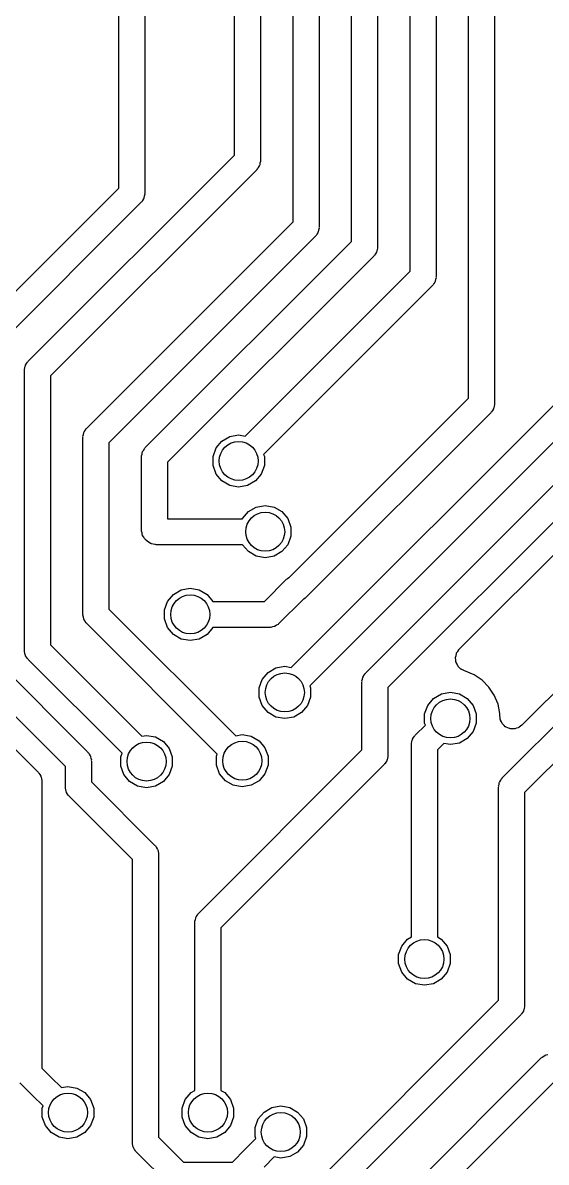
# Model space of a CAD drawing. Extents: x 125.1 to 143.2, y -145.5 to -100.1.
# Drawn here: x 133.61 to 137.64, y -126.66 to -117.9 of the extents above; entities that cross this region are included whole.
import ezdxf

# ---------------------------------------------------------------- set-up
doc = ezdxf.new("R2010")
doc.units = 0
doc.header["$MEASUREMENT"] = 0
doc.layers.add('BLACK', color=7, linetype='CONTINUOUS')

msp = doc.modelspace()

# ---------------------------------------------------------------- linework, layer by layer
at = {"layer": 'Black'}
for p, q in [((137.04, -120.787), (137.04, -108.86)), ((137.24, -108.901), (137.24, -120.828)), ((135.69, -119.432), (135.69, -111.17)), ((135.89, -111.212), (135.89, -119.474)), ((136.14, -119.583), (136.14, -111.258)), ((136.34, -111.299), (136.34, -119.624)), ((134.35, -119.172), (134.35, -111.421)), ((134.55, -111.421), (134.55, -119.214)), ((136.59, -119.811), (136.59, -111.345)), ((136.79, -111.345), (136.79, -119.853)), ((135.24, -118.919), (135.24, -111.492)), ((135.44, -111.45), (135.44, -118.96)), ((133.654, -120.504), (135.24, -118.919)), ((135.44, -118.96), (135.439, -118.964)), ((135.411, -119.031), (133.825, -120.616)), ((135.413, -119.027), (135.411, -119.031)), ((135.417, -119.024), (135.413, -119.027)), ((135.423, -119.013), (135.417, -119.024)), ((135.431, -119.002), (135.423, -119.013)), ((135.432, -118.998), (135.431, -119.002)), ((135.434, -118.994), (135.432, -118.998)), ((135.436, -118.981), (135.434, -118.994)), ((135.44, -118.969), (135.436, -118.981)), ((135.439, -118.964), (135.44, -118.969)), ((133.204, -120.318), (134.35, -119.172)), ((134.55, -119.222), (134.546, -119.235)), ((134.55, -119.214), (134.549, -119.218)), ((134.549, -119.218), (134.55, -119.222)), ((134.521, -119.284), (133.375, -120.43)), ((134.523, -119.281), (134.521, -119.284)), ((134.527, -119.278), (134.523, -119.281)), ((134.533, -119.267), (134.527, -119.278)), ((134.541, -119.256), (134.533, -119.267)), ((134.542, -119.252), (134.541, -119.256)), ((134.544, -119.248), (134.542, -119.252)), ((134.546, -119.235), (134.544, -119.248)), ((134.104, -121.018), (135.69, -119.432)), ((135.89, -119.482), (135.886, -119.495)), ((135.89, -119.474), (135.889, -119.478)), ((135.889, -119.478), (135.89, -119.482)), ((135.861, -119.544), (134.275, -121.13)), ((135.863, -119.541), (135.861, -119.544)), ((135.867, -119.538), (135.863, -119.541)), ((135.873, -119.527), (135.867, -119.538)), ((135.881, -119.516), (135.873, -119.527)), ((135.882, -119.512), (135.881, -119.516)), ((135.884, -119.508), (135.882, -119.512)), ((135.886, -119.495), (135.884, -119.508)), ((134.554, -121.168), (136.14, -119.583)), ((136.334, -119.658), (136.332, -119.662)), ((136.336, -119.645), (136.334, -119.658)), ((136.34, -119.633), (136.336, -119.645)), ((136.34, -119.624), (136.339, -119.628)), ((136.339, -119.628), (136.34, -119.633)), ((136.311, -119.695), (134.725, -121.28)), ((136.313, -119.691), (136.311, -119.695)), ((136.317, -119.688), (136.313, -119.691)), ((136.323, -119.677), (136.317, -119.688)), ((136.331, -119.666), (136.323, -119.677)), ((136.332, -119.662), (136.331, -119.666)), ((135.402, -121), (136.59, -119.811)), ((136.761, -119.924), (135.543, -121.141)), ((136.763, -119.92), (136.761, -119.924)), ((136.767, -119.917), (136.763, -119.92)), ((136.773, -119.906), (136.767, -119.917)), ((136.781, -119.895), (136.773, -119.906)), ((136.782, -119.891), (136.781, -119.895)), ((136.784, -119.887), (136.782, -119.891)), ((136.786, -119.874), (136.784, -119.887)), ((136.79, -119.862), (136.786, -119.874)), ((136.79, -119.853), (136.789, -119.857)), ((136.789, -119.857), (136.79, -119.862)), ((133.631, -120.541), (133.633, -120.537)), ((133.633, -120.537), (133.634, -120.533)), ((133.634, -120.533), (133.642, -120.522)), ((133.642, -120.522), (133.648, -120.511)), ((133.648, -120.511), (133.652, -120.508)), ((133.652, -120.508), (133.654, -120.504)), ((133.625, -120.566), (133.629, -120.554)), ((133.626, -120.571), (133.625, -120.566)), ((133.625, -120.575), (133.626, -120.571)), ((133.625, -122.725), (133.625, -120.575)), ((133.629, -120.554), (133.631, -120.541)), ((133.825, -120.616), (133.825, -122.684)), ((135.677, -122.858), (137.94, -120.595)), ((138.111, -120.707), (135.819, -122.999)), ((137.299, -123.707), (140.359, -120.647)), ((135.664, -122.163), (137.04, -120.787)), ((140.53, -120.759), (137.47, -123.819)), ((136.249, -122.899), (138.32, -120.828)), ((137.223, -120.881), (137.217, -120.892)), ((137.231, -120.87), (137.223, -120.881)), ((137.232, -120.866), (137.231, -120.87)), ((137.234, -120.862), (137.232, -120.866)), ((137.236, -120.849), (137.234, -120.862)), ((137.24, -120.837), (137.236, -120.849)), ((137.24, -120.828), (137.239, -120.832)), ((137.239, -120.832), (137.24, -120.837)), ((137.211, -120.899), (135.789, -122.32)), ((138.491, -120.94), (136.42, -123.011)), ((137.213, -120.895), (137.211, -120.899)), ((137.217, -120.892), (137.213, -120.895)), ((139.807, -120.945), (137.45, -123.302)), ((134.079, -121.067), (134.081, -121.054)), ((134.081, -121.054), (134.083, -121.051)), ((134.083, -121.051), (134.084, -121.046)), ((134.084, -121.046), (134.092, -121.036)), ((134.092, -121.036), (134.098, -121.024)), ((134.098, -121.024), (134.102, -121.021)), ((134.102, -121.021), (134.104, -121.018)), ((135.323, -121.079), (135.402, -121)), ((135.402, -121), (135.402, -121)), ((134.075, -121.08), (134.079, -121.067)), ((134.076, -121.084), (134.075, -121.08)), ((134.075, -121.089), (134.076, -121.084)), ((134.075, -122.45), (134.075, -121.089)), ((134.275, -121.13), (134.275, -122.409)), ((135.099, -121.17), (135.143, -121.117)), ((135.143, -121.117), (135.204, -121.082)), ((135.204, -121.082), (135.272, -121.07)), ((135.272, -121.07), (135.323, -121.079)), ((135.543, -121.141), (135.464, -121.22)), ((135.543, -121.141), (135.543, -121.141)), ((136.968, -122.718), (138.615, -121.071)), ((134.525, -121.23), (134.529, -121.218)), ((134.526, -121.235), (134.525, -121.23)), ((134.525, -121.239), (134.526, -121.235)), ((134.529, -121.218), (134.531, -121.205)), ((134.531, -121.205), (134.533, -121.201)), ((134.533, -121.201), (134.534, -121.197)), ((134.534, -121.197), (134.542, -121.186)), ((134.542, -121.186), (134.548, -121.175)), ((134.548, -121.175), (134.552, -121.172)), ((134.552, -121.172), (134.554, -121.168)), ((135.075, -121.236), (135.099, -121.17)), ((135.075, -121.305), (135.075, -121.236)), ((135.464, -121.22), (135.47, -121.236)), ((135.47, -121.236), (135.47, -121.305)), ((134.525, -121.802), (134.525, -121.239)), ((134.725, -121.28), (134.725, -121.714)), ((135.099, -121.371), (135.075, -121.305)), ((135.47, -121.305), (135.446, -121.371)), ((135.143, -121.424), (135.099, -121.371)), ((135.446, -121.371), (135.401, -121.424)), ((135.204, -121.459), (135.143, -121.424)), ((135.272, -121.471), (135.204, -121.459)), ((135.341, -121.459), (135.272, -121.471)), ((135.401, -121.424), (135.341, -121.459)), ((135.302, -121.713), (135.347, -121.66)), ((135.347, -121.66), (135.407, -121.625)), ((135.407, -121.625), (135.476, -121.613)), ((135.476, -121.613), (135.544, -121.625)), ((135.544, -121.625), (135.605, -121.66)), ((135.605, -121.66), (135.649, -121.713)), ((134.725, -121.714), (135.193, -121.714)), ((135.193, -121.714), (135.302, -121.714)), ((135.302, -121.714), (135.302, -121.713)), ((135.649, -121.713), (135.673, -121.779)), ((134.526, -121.806), (134.525, -121.802)), ((134.525, -121.811), (134.526, -121.806)), ((134.529, -121.823), (134.525, -121.811)), ((134.531, -121.836), (134.529, -121.823)), ((134.533, -121.84), (134.531, -121.836)), ((134.534, -121.844), (134.533, -121.84)), ((134.542, -121.855), (134.534, -121.844)), ((135.673, -121.849), (135.649, -121.914)), ((135.673, -121.779), (135.673, -121.849)), ((134.548, -121.866), (134.542, -121.855)), ((134.552, -121.869), (134.548, -121.866)), ((134.554, -121.873), (134.552, -121.869)), ((134.566, -121.884), (134.554, -121.873)), ((134.57, -121.887), (134.566, -121.884)), ((134.572, -121.89), (134.57, -121.887)), ((134.584, -121.897), (134.572, -121.89)), ((134.594, -121.904), (134.584, -121.897)), ((134.599, -121.905), (134.594, -121.904)), ((134.602, -121.908), (134.599, -121.905)), ((134.615, -121.91), (134.602, -121.908)), ((134.628, -121.913), (134.615, -121.91)), ((134.632, -121.913), (134.628, -121.913)), ((134.637, -121.914), (134.632, -121.913)), ((135.193, -121.914), (134.637, -121.914)), ((135.302, -121.914), (135.193, -121.914)), ((135.347, -121.967), (135.302, -121.914)), ((135.302, -121.914), (135.302, -121.914)), ((135.649, -121.914), (135.605, -121.967)), ((135.407, -122.002), (135.347, -121.967)), ((135.476, -122.014), (135.407, -122.002)), ((135.544, -122.002), (135.476, -122.014)), ((135.605, -121.967), (135.544, -122.002)), ((135.47, -122.35), (135.641, -122.179)), ((135.641, -122.179), (135.645, -122.176)), ((135.645, -122.176), (135.648, -122.173)), ((135.648, -122.173), (135.659, -122.166)), ((135.659, -122.166), (135.664, -122.163)), ((134.771, -122.296), (134.831, -122.261)), ((134.831, -122.261), (134.9, -122.249)), ((134.9, -122.249), (134.969, -122.261)), ((134.969, -122.261), (135.029, -122.296)), ((134.702, -122.415), (134.726, -122.35)), ((134.726, -122.35), (134.771, -122.296)), ((135.029, -122.296), (135.074, -122.35)), ((135.074, -122.35), (135.074, -122.35)), ((135.074, -122.35), (135.47, -122.35)), ((135.767, -122.336), (135.582, -122.521)), ((135.772, -122.333), (135.767, -122.336)), ((135.783, -122.326), (135.772, -122.333)), ((135.786, -122.323), (135.783, -122.326)), ((135.789, -122.32), (135.786, -122.323)), ((134.076, -122.454), (134.075, -122.45)), ((134.075, -122.459), (134.076, -122.454)), ((134.079, -122.471), (134.075, -122.459)), ((134.275, -122.409), (135.25, -123.383)), ((134.702, -122.485), (134.702, -122.415)), ((134.081, -122.484), (134.079, -122.471)), ((134.083, -122.488), (134.081, -122.484)), ((134.084, -122.492), (134.083, -122.488)), ((134.092, -122.503), (134.084, -122.492)), ((134.098, -122.514), (134.092, -122.503)), ((134.102, -122.517), (134.098, -122.514)), ((134.104, -122.521), (134.102, -122.517)), ((135.108, -123.524), (134.104, -122.521)), ((134.726, -122.55), (134.702, -122.485)), ((134.771, -122.604), (134.726, -122.55)), ((135.074, -122.55), (135.029, -122.604)), ((135.511, -122.55), (135.074, -122.55)), ((135.074, -122.55), (135.074, -122.55)), ((135.516, -122.549), (135.511, -122.55)), ((135.52, -122.55), (135.516, -122.549)), ((135.533, -122.546), (135.52, -122.55)), ((135.546, -122.544), (135.533, -122.546)), ((135.549, -122.542), (135.546, -122.544)), ((135.554, -122.541), (135.549, -122.542)), ((135.564, -122.533), (135.554, -122.541)), ((135.576, -122.527), (135.564, -122.533)), ((135.578, -122.523), (135.576, -122.527)), ((135.582, -122.521), (135.578, -122.523)), ((134.831, -122.639), (134.771, -122.604)), ((134.9, -122.651), (134.831, -122.639)), ((134.969, -122.639), (134.9, -122.651)), ((135.029, -122.604), (134.969, -122.639)), ((133.626, -122.73), (133.625, -122.725)), ((133.825, -122.684), (134.528, -123.387)), ((136.956, -122.734), (136.964, -122.722)), ((136.964, -122.722), (136.966, -122.72)), ((136.966, -122.72), (136.968, -122.718)), ((133.375, -122.771), (134.111, -123.507)), ((133.625, -122.734), (133.626, -122.73)), ((133.629, -122.747), (133.625, -122.734)), ((133.631, -122.76), (133.629, -122.747)), ((133.633, -122.763), (133.631, -122.76)), ((133.634, -122.768), (133.633, -122.763)), ((133.642, -122.778), (133.634, -122.768)), ((133.648, -122.79), (133.642, -122.778)), ((133.652, -122.792), (133.648, -122.79)), ((133.654, -122.796), (133.652, -122.792)), ((134.376, -123.518), (133.654, -122.796)), ((136.939, -122.78), (136.943, -122.766)), ((136.939, -122.783), (136.939, -122.78)), ((136.939, -122.786), (136.939, -122.783)), ((136.941, -122.8), (136.939, -122.786)), ((136.942, -122.814), (136.941, -122.8)), ((136.943, -122.817), (136.942, -122.814)), ((136.943, -122.766), (136.946, -122.752)), ((136.946, -122.752), (136.947, -122.749)), ((136.947, -122.749), (136.948, -122.746)), ((136.948, -122.746), (136.956, -122.734)), ((132.95, -122.884), (133.731, -123.664)), ((133.94, -123.619), (133.204, -122.883)), ((135.453, -122.95), (135.498, -122.896)), ((135.498, -122.896), (135.558, -122.861)), ((135.558, -122.861), (135.627, -122.849)), ((135.627, -122.849), (135.677, -122.858)), ((136.247, -122.903), (136.249, -122.899)), ((136.944, -122.82), (136.943, -122.817)), ((136.951, -122.833), (136.944, -122.82)), ((136.957, -122.846), (136.951, -122.833)), ((136.959, -122.848), (136.957, -122.846)), ((136.96, -122.851), (136.959, -122.848)), ((136.971, -122.86), (136.96, -122.851)), ((136.981, -122.87), (136.971, -122.86)), ((136.984, -122.872), (136.981, -122.87)), ((136.986, -122.874), (136.984, -122.872)), ((137, -122.879), (136.986, -122.874)), ((137.001, -122.879), (137, -122.879)), ((137.004, -122.881), (137.001, -122.879)), ((137.082, -122.914), (137.004, -122.881)), ((135.429, -123.015), (135.453, -122.95)), ((136.22, -122.961), (136.224, -122.948)), ((136.221, -122.965), (136.22, -122.961)), ((136.22, -122.97), (136.221, -122.965)), ((136.22, -123.492), (136.22, -122.97)), ((136.224, -122.948), (136.226, -122.935)), ((136.226, -122.935), (136.228, -122.932)), ((136.228, -122.932), (136.229, -122.927)), ((136.229, -122.927), (136.237, -122.917)), ((136.237, -122.917), (136.243, -122.905)), ((136.243, -122.905), (136.247, -122.903)), ((137.143, -122.956), (137.082, -122.914)), ((137.196, -123.009), (137.143, -122.956)), ((135.429, -123.085), (135.429, -123.015)), ((135.819, -122.999), (135.824, -123.015)), ((135.824, -123.015), (135.824, -123.085)), ((136.42, -123.011), (136.42, -123.533)), ((136.771, -123.096), (136.831, -123.061)), ((136.831, -123.061), (136.9, -123.049)), ((136.9, -123.049), (136.969, -123.061)), ((136.969, -123.061), (137.029, -123.096)), ((137.237, -123.071), (137.196, -123.009)), ((137.266, -123.14), (137.237, -123.071)), ((135.453, -123.15), (135.429, -123.085)), ((135.498, -123.204), (135.453, -123.15)), ((135.801, -123.15), (135.756, -123.204)), ((135.824, -123.085), (135.801, -123.15)), ((136.702, -123.215), (136.726, -123.15)), ((136.726, -123.15), (136.771, -123.096)), ((137.029, -123.096), (137.074, -123.15)), ((137.074, -123.15), (137.098, -123.215)), ((137.28, -123.212), (137.266, -123.14)), ((135.558, -123.239), (135.498, -123.204)), ((135.627, -123.251), (135.558, -123.239)), ((135.695, -123.239), (135.627, -123.251)), ((135.756, -123.204), (135.695, -123.239)), ((136.702, -123.285), (136.702, -123.215)), ((137.098, -123.215), (137.098, -123.285)), ((137.28, -123.229), (137.28, -123.212)), ((137.282, -123.243), (137.28, -123.229)), ((137.283, -123.257), (137.282, -123.243)), ((136.629, -123.379), (136.708, -123.301)), ((136.708, -123.301), (136.702, -123.285)), ((137.098, -123.285), (137.074, -123.35)), ((137.285, -123.26), (137.283, -123.257)), ((137.285, -123.264), (137.285, -123.26)), ((137.292, -123.276), (137.285, -123.264)), ((137.298, -123.288), (137.292, -123.276)), ((137.3, -123.291), (137.298, -123.288)), ((137.302, -123.294), (137.3, -123.291)), ((137.313, -123.303), (137.302, -123.294)), ((137.322, -123.313), (137.313, -123.303)), ((137.326, -123.314), (137.322, -123.313)), ((137.328, -123.317), (137.326, -123.314)), ((137.341, -123.322), (137.328, -123.317)), ((137.354, -123.327), (137.341, -123.322)), ((137.357, -123.328), (137.354, -123.327)), ((137.361, -123.329), (137.357, -123.328)), ((137.375, -123.329), (137.361, -123.329)), ((137.388, -123.33), (137.375, -123.329)), ((137.392, -123.329), (137.388, -123.33)), ((137.396, -123.33), (137.392, -123.329)), ((137.409, -123.325), (137.396, -123.33)), ((137.422, -123.321), (137.409, -123.325)), ((137.425, -123.319), (137.422, -123.321)), ((137.428, -123.318), (137.425, -123.319)), ((137.439, -123.309), (137.428, -123.318)), ((137.45, -123.302), (137.439, -123.309)), ((134.528, -123.387), (134.564, -123.38)), ((134.564, -123.38), (134.632, -123.392)), ((134.632, -123.392), (134.693, -123.427)), ((134.693, -123.427), (134.737, -123.481)), ((135.25, -123.383), (135.3, -123.374)), ((135.3, -123.374), (135.369, -123.386)), ((135.369, -123.386), (135.429, -123.421)), ((135.429, -123.421), (135.474, -123.475)), ((136.604, -123.429), (136.606, -123.416)), ((136.606, -123.416), (136.608, -123.412)), ((136.608, -123.412), (136.609, -123.408)), ((136.609, -123.408), (136.617, -123.397)), ((136.617, -123.397), (136.623, -123.386)), ((136.623, -123.386), (136.627, -123.383)), ((136.627, -123.383), (136.629, -123.379)), ((137.029, -123.404), (136.969, -123.439)), ((137.074, -123.35), (137.029, -123.404)), ((134.111, -123.507), (134.113, -123.511)), ((134.113, -123.511), (134.117, -123.514)), ((134.117, -123.514), (134.123, -123.525)), ((134.737, -123.481), (134.761, -123.546)), ((134.965, -124.747), (136.22, -123.492)), ((135.474, -123.475), (135.498, -123.54)), ((136.6, -123.441), (136.604, -123.429)), ((136.601, -123.446), (136.6, -123.441)), ((136.6, -123.45), (136.601, -123.446)), ((136.6, -124.929), (136.6, -123.45)), ((136.85, -123.442), (136.8, -123.491)), ((136.8, -123.491), (136.8, -124.929)), ((136.9, -123.451), (136.85, -123.442)), ((136.969, -123.439), (136.9, -123.451)), ((134.123, -123.525), (134.131, -123.536)), ((134.131, -123.536), (134.132, -123.54)), ((134.132, -123.54), (134.134, -123.544)), ((134.134, -123.544), (134.136, -123.556)), ((134.136, -123.556), (134.14, -123.569)), ((134.14, -123.569), (134.139, -123.573)), ((134.139, -123.573), (134.14, -123.578)), ((134.14, -123.578), (134.14, -123.736)), ((134.366, -123.546), (134.376, -123.518)), ((134.366, -123.616), (134.366, -123.546)), ((134.761, -123.546), (134.761, -123.616)), ((135.102, -123.54), (135.108, -123.524)), ((135.102, -123.61), (135.102, -123.54)), ((135.498, -123.54), (135.498, -123.61)), ((136.393, -123.6), (136.391, -123.604)), ((136.397, -123.598), (136.393, -123.6)), ((136.403, -123.586), (136.397, -123.598)), ((136.411, -123.576), (136.403, -123.586)), ((136.412, -123.571), (136.411, -123.576)), ((136.414, -123.568), (136.412, -123.571)), ((136.416, -123.555), (136.414, -123.568)), ((136.42, -123.542), (136.416, -123.555)), ((136.42, -123.533), (136.419, -123.538)), ((136.419, -123.538), (136.42, -123.542)), ((133.731, -123.664), (133.733, -123.668)), ((133.733, -123.668), (133.737, -123.671)), ((133.737, -123.671), (133.743, -123.682)), ((133.743, -123.682), (133.751, -123.693)), ((133.94, -123.778), (133.94, -123.619)), ((134.39, -123.681), (134.366, -123.616)), ((134.434, -123.735), (134.39, -123.681)), ((134.737, -123.681), (134.693, -123.735)), ((134.761, -123.616), (134.737, -123.681)), ((135.126, -123.675), (135.102, -123.61)), ((135.171, -123.729), (135.126, -123.675)), ((136.391, -123.604), (135.136, -124.859)), ((135.474, -123.675), (135.429, -123.729)), ((135.498, -123.61), (135.474, -123.675)), ((133.751, -123.693), (133.752, -123.697)), ((133.752, -123.697), (133.754, -123.701)), ((133.754, -123.701), (133.756, -123.714)), ((133.756, -123.714), (133.76, -123.726)), ((133.76, -123.726), (133.759, -123.731)), ((133.759, -123.731), (133.76, -123.735)), ((133.76, -123.735), (133.76, -125.938)), ((133.941, -123.782), (133.94, -123.778)), ((134.14, -123.736), (134.626, -124.223)), ((134.495, -123.77), (134.434, -123.735)), ((134.564, -123.782), (134.495, -123.77)), ((134.632, -123.77), (134.564, -123.782)), ((134.693, -123.735), (134.632, -123.77)), ((135.231, -123.764), (135.171, -123.729)), ((135.3, -123.776), (135.231, -123.764)), ((135.369, -123.764), (135.3, -123.776)), ((135.429, -123.729), (135.369, -123.764)), ((137.27, -123.769), (137.274, -123.757)), ((137.271, -123.774), (137.27, -123.769)), ((137.27, -123.778), (137.271, -123.774)), ((137.27, -125.416), (137.27, -123.778)), ((137.274, -123.757), (137.276, -123.744)), ((137.276, -123.744), (137.278, -123.74)), ((137.278, -123.74), (137.279, -123.736)), ((137.279, -123.736), (137.287, -123.725)), ((137.287, -123.725), (137.293, -123.714)), ((137.293, -123.714), (137.297, -123.711)), ((137.297, -123.711), (137.299, -123.707)), ((133.94, -123.786), (133.941, -123.782)), ((133.944, -123.799), (133.94, -123.786)), ((133.946, -123.812), (133.944, -123.799)), ((133.948, -123.816), (133.946, -123.812)), ((133.949, -123.82), (133.948, -123.816)), ((133.957, -123.831), (133.949, -123.82)), ((133.963, -123.842), (133.957, -123.831)), ((133.967, -123.845), (133.963, -123.842)), ((133.969, -123.848), (133.967, -123.845)), ((134.456, -124.335), (133.969, -123.848)), ((137.47, -123.819), (137.47, -125.457)), ((134.626, -124.223), (134.629, -124.226)), ((134.629, -124.226), (134.632, -124.229)), ((134.632, -124.229), (134.639, -124.24)), ((134.639, -124.24), (134.646, -124.251)), ((134.646, -124.251), (134.647, -124.255)), ((134.647, -124.255), (134.65, -124.259)), ((134.65, -124.259), (134.652, -124.272)), ((134.652, -124.272), (134.655, -124.285)), ((134.655, -124.285), (134.655, -124.289)), ((134.655, -124.289), (134.656, -124.293)), ((134.656, -124.293), (134.656, -126.469)), ((134.456, -126.51), (134.456, -124.335)), ((134.936, -124.809), (134.939, -124.796)), ((134.936, -124.813), (134.936, -124.809)), ((134.936, -124.818), (134.936, -124.813)), ((134.936, -125.997), (134.936, -124.818)), ((134.939, -124.796), (134.942, -124.784)), ((134.942, -124.784), (134.944, -124.78)), ((134.944, -124.78), (134.945, -124.775)), ((134.945, -124.775), (134.952, -124.765)), ((134.952, -124.765), (134.959, -124.753)), ((134.959, -124.753), (134.962, -124.751)), ((134.962, -124.751), (134.965, -124.747)), ((135.136, -124.859), (135.136, -125.997)), ((136.502, -125.065), (136.526, -125)), ((136.526, -125), (136.571, -124.946)), ((136.571, -124.946), (136.6, -124.929)), ((136.8, -124.929), (136.829, -124.946)), ((136.829, -124.946), (136.874, -125)), ((136.874, -125), (136.898, -125.065)), ((136.502, -125.135), (136.502, -125.065)), ((136.898, -125.065), (136.898, -125.135)), ((136.526, -125.2), (136.502, -125.135)), ((136.898, -125.135), (136.874, -125.2)), ((136.571, -125.254), (136.526, -125.2)), ((136.631, -125.289), (136.571, -125.254)), ((136.829, -125.254), (136.769, -125.289)), ((136.874, -125.2), (136.829, -125.254)), ((136.7, -125.301), (136.631, -125.289)), ((136.769, -125.289), (136.7, -125.301)), ((134.292, -128.394), (137.27, -125.416)), ((137.441, -125.528), (134.463, -128.506)), ((137.443, -125.524), (137.441, -125.528)), ((137.447, -125.521), (137.443, -125.524)), ((137.453, -125.51), (137.447, -125.521)), ((137.461, -125.499), (137.453, -125.51)), ((137.462, -125.495), (137.461, -125.499)), ((137.464, -125.491), (137.462, -125.495)), ((137.466, -125.478), (137.464, -125.491)), ((137.47, -125.466), (137.466, -125.478)), ((137.47, -125.457), (137.469, -125.461)), ((137.469, -125.461), (137.47, -125.466)), ((136.05, -127.408), (137.599, -125.859)), ((137.599, -125.859), (137.603, -125.857)), ((137.603, -125.857), (137.606, -125.853)), ((137.606, -125.853), (137.617, -125.847)), ((137.617, -125.847), (137.628, -125.839)), ((137.628, -125.839), (137.632, -125.838)), ((137.632, -125.838), (137.636, -125.836)), ((137.636, -125.836), (137.649, -125.834)), ((133.76, -125.938), (133.831, -126.009)), ((133.689, -126.151), (133.589, -126.051)), ((133.831, -126.009), (133.831, -126.009)), ((133.831, -126.009), (133.91, -126.088)), ((134.936, -126.109), (134.936, -125.997)), ((135.136, -125.997), (135.136, -126.109)), ((137.711, -126.03), (136.192, -127.549)), ((133.91, -126.088), (133.96, -126.079)), ((133.96, -126.079), (134.029, -126.091)), ((134.029, -126.091), (134.089, -126.126)), ((134.089, -126.126), (134.134, -126.18)), ((134.862, -126.18), (134.907, -126.126)), ((134.907, -126.126), (134.936, -126.109)), ((135.136, -126.109), (135.165, -126.126)), ((135.165, -126.126), (135.209, -126.18)), ((133.768, -126.229), (133.689, -126.151)), ((133.689, -126.151), (133.689, -126.151)), ((133.762, -126.245), (133.768, -126.229)), ((134.134, -126.18), (134.158, -126.245)), ((134.838, -126.245), (134.862, -126.18)), ((135.209, -126.18), (135.233, -126.245)), ((135.527, -126.241), (135.596, -126.229)), ((135.596, -126.229), (135.665, -126.241)), ((133.762, -126.315), (133.762, -126.245)), ((133.786, -126.38), (133.762, -126.315)), ((134.158, -126.315), (134.134, -126.38)), ((134.158, -126.245), (134.158, -126.315)), ((134.838, -126.315), (134.838, -126.245)), ((134.862, -126.38), (134.838, -126.315)), ((135.233, -126.315), (135.209, -126.38)), ((135.233, -126.245), (135.233, -126.315)), ((135.422, -126.329), (135.467, -126.276)), ((135.467, -126.276), (135.527, -126.241)), ((135.665, -126.241), (135.725, -126.276)), ((135.725, -126.276), (135.77, -126.329)), ((133.831, -126.434), (133.786, -126.38)), ((134.134, -126.38), (134.089, -126.434)), ((134.907, -126.434), (134.862, -126.38)), ((135.209, -126.38), (135.165, -126.434)), ((135.398, -126.395), (135.422, -126.329)), ((135.398, -126.464), (135.398, -126.395)), ((135.77, -126.329), (135.794, -126.395)), ((135.794, -126.395), (135.794, -126.464)), ((133.892, -126.469), (133.831, -126.434)), ((133.96, -126.481), (133.892, -126.469)), ((134.029, -126.469), (133.96, -126.481)), ((134.089, -126.434), (134.029, -126.469)), ((134.656, -126.469), (134.847, -126.66)), ((134.967, -126.469), (134.907, -126.434)), ((135.036, -126.481), (134.967, -126.469)), ((135.104, -126.469), (135.036, -126.481)), ((135.165, -126.434), (135.104, -126.469)), ((135.325, -126.559), (135.404, -126.48)), ((135.404, -126.48), (135.398, -126.464)), ((135.794, -126.464), (135.77, -126.53)), ((134.456, -126.515), (134.456, -126.51)), ((134.456, -126.519), (134.456, -126.515)), ((134.459, -126.532), (134.456, -126.519)), ((134.462, -126.545), (134.459, -126.532)), ((134.464, -126.548), (134.462, -126.545)), ((134.465, -126.553), (134.464, -126.548)), ((134.472, -126.563), (134.465, -126.553)), ((134.479, -126.575), (134.472, -126.563)), ((134.482, -126.578), (134.479, -126.575)), ((134.485, -126.581), (134.482, -126.578)), ((134.734, -126.831), (134.485, -126.581)), ((135.224, -126.66), (135.325, -126.559)), ((135.77, -126.53), (135.725, -126.583)), ((134.847, -126.66), (135.224, -126.66)), ((135.546, -126.621), (135.467, -126.7)), ((135.596, -126.63), (135.546, -126.621)), ((135.665, -126.618), (135.596, -126.63)), ((135.725, -126.583), (135.665, -126.618))]:
    msp.add_line(p, q, dxfattribs=at)
for centre in [(135.272, -121.27), (135.476, -121.814), (134.9, -122.45), (135.627, -123.05), (136.9, -123.25), (135.3, -123.575), (134.564, -123.581), (136.7, -125.1), (133.96, -126.28), (135.036, -126.28), (135.596, -126.43)]:
    msp.add_circle(centre, 0.15, dxfattribs=at)

doc.saveas('drawing.dxf')
